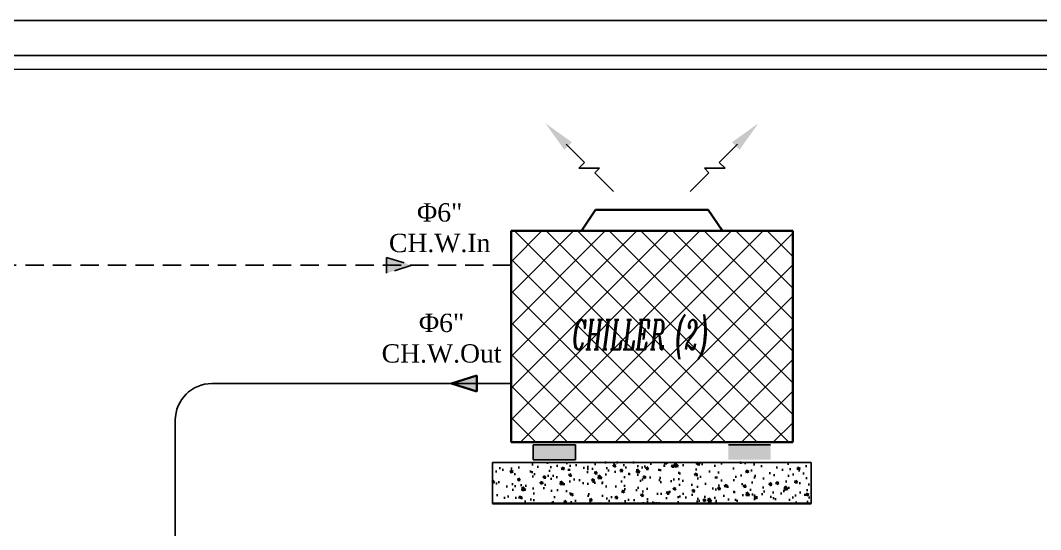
# Model space of a CAD drawing. Extents: x -641 to 2784, y 147 to 852.
# Drawn here: x -603.81 to -589.89, y 178.02 to 184.97 of the extents above; entities that cross this region are included whole.
import ezdxf

# ---------------------------------------------------------------- set-up
doc = ezdxf.new("R2010")
doc.units = 0
doc.header["$MEASUREMENT"] = 0
doc.linetypes.add('HIDDEN', pattern=[0.375, 0.25, -0.125])
for name, color, linetype in [('13_A-ELEV5', 9, 'Continuous'), ('15-AC-CH.WT PIPING (S)', 3, 'Continuous'), ('16-AC-CH.WT PIPING (R)', 3, 'HIDDEN'), ('AC-DEFFUSER', 4, 'Continuous'), ('CH.W.PIPING TEXT', 4, 'Continuous'), ('fram', 252, 'Continuous'), ('TXT', 7, 'Continuous'), ('WALL', 4, 'Continuous')]:
    doc.layers.add(name, color=color, linetype=linetype)
doc.layers.add('A-Handrail', color=2, linetype='Continuous', lineweight=30)
doc.layers.add('A.C.CHILLED WATER PIPING(S)', color=3, linetype='Continuous', lineweight=30)
doc.styles.add('AC', font='romans.shx', dxfattribs={"height": 0.2})
doc.styles.add('ITALICC', font='italicc.shx', dxfattribs={"width": 0.5, "height": 0.5})

# ---------------------------------------------------------------- blocks, each defined once
blk = doc.blocks.new('A$C24462F82')
at = {"layer": 'AC-DEFFUSER'}
for p, q in [((0.1680796990343083, 0.1680796737680197), (0.1032137119730692, 0.1032136867066669)), ((0.123995704358606, 0.0824316943211301), (0.050339536318063, 0.0823867523616713)), ((0.050339536318063, 0.0823867523616713), (0.0663631569730683, 0.066363131706666)), ((0.1032137119730692, 0.1032136867066669), (0.123995704358606, 0.0824316943211301)), ((0.0663631569730683, 0.066363131706666), (1.88977651e-08, -6.3689782e-09))]:
    blk.add_line(p, q, dxfattribs=at)
blk.add_solid([(0.1482485646398004, 0.1750812172342506), (0.1750812425005392, 0.1482485393736255), (0.2421629371520453, 0.2421629118863251)], dxfattribs=at)

msp = doc.modelspace()

# ---------------------------------------------------------------- hatches: boundary and pattern name
for points in [[(-596.2342221343074, 179.1789796296109), (-596.2342221343074, 178.9772956296403), (-596.8104621343896, 178.9772956296403), (-596.8104621343896, 179.1789796296109)], [(-593.5717733441502, 179.1789796296109), (-593.5717733441502, 178.9772956296403), (-594.1480133439995, 178.9772956296403), (-594.1480133439995, 179.1789796296109)]]:
    msp.add_hatch(color=256).paths.add_polyline_path(points)
at = {"layer": '13_A-ELEV5'}
h = msp.add_hatch(dxfattribs=at)
h.set_pattern_fill('ANSI37', color=9, scale=0.09604, style=0)
h.set_pattern_definition([(135, (-493.8152399690238, 97.82057102288326), (0.2156159494668703, 0.2156159494668703), []), (45, (-493.8152399690238, 97.82057102288326), (0.2156159494668703, -0.2156159494668703), [])])
h.paths.add_polyline_path([(-597.1119177392334, 182.0985956296392), (-593.2703177393064, 182.0985956296392), (-593.2703177393064, 179.2173956298104), (-597.1119177392334, 179.2173956298104)])
h.paths.add_polyline_path([(-593.8491014353581, 180.2835743223151), (-596.469621435122, 180.2835743223151), (-596.469621435122, 181.1479343220892), (-593.8491014353581, 181.1479343220892)], flags=24)
at = {"layer": '16-AC-CH.WT PIPING (R)'}
msp.add_hatch(color=6, dxfattribs=at).paths.add_polyline_path([(-598.8097184516687, 181.5224237251356), (-598.8097184516687, 181.7384237250341), (-598.4641184520174, 181.6304237252595)])
at = {"layer": 'A-Handrail'}
h = msp.add_hatch(dxfattribs=at)
h.set_pattern_fill('AR-CONC', color=254, scale=0.0019208, style=0)
h.set_pattern_definition([(130, (-493.8152399690238, 97.82057102288326), (-0.3499403122075244, -0.030615795503125), [0.03659124, -0.4025036400000002]), (185, (-493.8152399690238, 97.82057102288326), (0.0676944201340612, 0.3669815996480912), [0.029272992, -0.3220029119999999]), (79.54900000000009, (-493.8444015547515, 97.81801971998738), (-0.2822471571999745, 0.3363641339652166), [0.031097752, -0.342075272]), (133.8157999999999, (-493.8152399690238, 97.91814766261467), (-0.5206886217456032, -0.0807549034931823), [0.05488686, -0.6037554599999999]), (83.36440000000019, (-493.8586306490118, 97.91141813977828), (-0.4560060535627483, 0.4752550077536065), [0.04664662799999943, -0.5131129079999912]), (188.8159999999999, (-493.8152399690238, 97.91814766261467), (-0.4560067668474043, 0.475254166386636), [0.043909488, -0.483004368]), (159, (-493.8640282891805, 97.8937535025945), (-0.2912218611878041, -0.1964316079669973), [0.03659124, -0.4025036400000002]), (214, (-493.8640282891805, 97.8937535025945), (-0.1187093360501605, 0.3537882453277508), [0.029272992, -0.3220029119999999]), (108.5486, (-493.8882966368341, 97.87738425292281), (-0.4099303954712549, 0.1573574251010031), [0.03109775199999982, -0.3420752719999967]), (142.5, (-493.8152399690238, 97.82057102288326), (-0.0059325891237368, 0.1624133186675525), [0, -0.3180998464, 0, -0.326881744, 0, -0.32322262]), (172.5, (-493.8152399690238, 97.82057102288326), (-0.1283472077497952, 0.1924268481106439), [0, -0.1863713823999998, 0, -0.3107815983999997, 0, -0.1231905079999999]), (212.5, (-493.7064420155597, 97.82057102288326), (-0.2604424151965265, -0.0110037714611272), [0, -0.1219707999999996, 0, -0.3805488959999987, 0, -0.5049591119999974]), (222.5, (-493.6576536956358, 97.82057102288326), (-0.2845265316062634, 0.0488392039768261), [0, -0.1585620399999999, 0, -0.2527234975999999, 0, -0.3585941519999999])])
h.paths.add_polyline_path([(-593.0178184493793, 178.9388796297901), (-593.0178184493793, 178.3829340167178), (-597.3644170291604, 178.3829340167178), (-597.3644170291604, 178.9388796297901)])
at = {"layer": 'A.C.CHILLED WATER PIPING(S)'}
msp.add_hatch(color=256, dxfattribs=at).paths.add_polyline_path([(-597.5803962840894, 179.9097814160233), (-597.5803962840894, 180.1257814161547), (-597.9259962836243, 180.0177814161472)])

# ---------------------------------------------------------------- linework, layer by layer
for p, q in [((-596.8104621343896, 179.1789796296109), (-596.2342221343074, 179.1789796296109)), ((-596.8104621343896, 178.9772956296403), (-596.8104621343896, 179.1789796296109)), ((-596.2342221343074, 179.1789796296109), (-596.2342221343074, 178.9772956296403)), ((-593.5717733441502, 179.1789796296109), (-594.1480133439995, 179.1789796296109)), ((-596.2342221343074, 178.9772956296403), (-596.8104621343896, 178.9772956296403)), ((-593.0178184493793, 178.9388796297901), (-597.3644170291604, 178.9388796297901)), ((-597.3644170291604, 178.9388796297901), (-597.3644170291604, 178.3829340169506)), ((-593.0178184493793, 178.9388796297901), (-593.0178184493793, 178.3829340169506))]:
    msp.add_line(p, q)
at = {"layer": '15-AC-CH.WT PIPING (S)'}
for p, q in [((-597.1119177392334, 180.0177814161472), (-601.1928861839051, 180.0177814161472)), ((-601.6928861839051, 179.5177814161472), (-601.6928861839053, 174.0441205977003))]:
    msp.add_line(p, q, dxfattribs=at)
msp.add_arc((-601.1928861839051, 179.5177814161472), 0.5, 90, 179.9999999999984, dxfattribs=at)
at = {"layer": '16-AC-CH.WT PIPING (R)', "color": 105}
msp.add_line((-597.1119177392334, 181.6304237252595), (-617.8204315503708, 181.6304237252595), dxfattribs=at)
at = {"layer": '16-AC-CH.WT PIPING (R)', "color": 6}
for p, q in [((-598.8097184516687, 181.5224237251356), (-598.8097184516687, 181.7384237250341)), ((-598.8097184516687, 181.7384237250341), (-598.4641184520174, 181.6304237252595)), ((-598.4641184520174, 181.6304237252595), (-598.8097184516687, 181.5224237251356))]:
    msp.add_line(p, q, dxfattribs=at)
at = {"layer": 'A-Handrail', "color": 1}
for p, q in [((-595.9594377393018, 182.3867156297967), (-596.1515177392516, 182.0985956296392)), ((-594.4227977392379, 182.3867156297967), (-595.9594377393018, 182.3867156297967)), ((-594.4227977392379, 182.3867156297967), (-594.2307177392881, 182.0985956296392)), ((-597.1119177392334, 182.0985956296392), (-597.1119177392334, 179.2173956298104)), ((-593.2703177393064, 182.0985956296392), (-597.1119177392334, 182.0985956296392)), ((-593.2703177393064, 179.2173956298104), (-593.2703177393064, 182.0985956296392)), ((-597.1119177392334, 179.2173956298104), (-593.2703177393064, 179.2173956298104))]:
    msp.add_line(p, q, dxfattribs=at)
at = {"layer": 'A-Handrail', "color": 254}
msp.add_line((-597.3644170291604, 178.3829340169506), (-593.0178184493793, 178.3829340169506), dxfattribs=at)
at = {"layer": 'A.C.CHILLED WATER PIPING(S)'}
for p, q in [((-597.5803962840894, 180.1257814161547), (-597.9259962836243, 180.0177814161472)), ((-597.5803962840894, 179.9097814160233), (-597.5803962840894, 180.1257814161547)), ((-597.9259962836243, 180.0177814161472), (-597.5803962840894, 179.9097814160233))]:
    msp.add_line(p, q, dxfattribs=at)
at = {"layer": 'fram'}
msp.add_line((-576.8425301833877, 184.4949609476143), (-640.888726348468, 184.4949609476143), dxfattribs=at)
for points in [[(-641.3656282659176, 184.9718628650862), (-576.3656282659176, 184.9718628650862), (-576.3656282659176, 146.9718628650862), (-641.3656282659174, 146.9718628650862)], [(-584.4192323727877, 184.4949609476143), (-640.888726348468, 184.4949609476143), (-640.888726348468, 147.4487647825131), (-584.4192323727877, 147.4487647825131)]]:
    msp.add_lwpolyline(points, close=True, dxfattribs=at)
at = {"layer": 'WALL', "color": 252, "linetype": 'Continuous'}
msp.add_lwpolyline([(-584.6112323741415, 184.302961000801, 0.0192, 0.0192, 0), (-640.696726348468, 184.3029609478437, 0.0192, 0.0192, 0), (-640.696726348468, 147.6407647827426, 0.0192, 0.0192, 0), (-584.6112326310329, 147.6407648356998, 0.0192, 0.0192, 0)], format="xyseb", close=True, dxfattribs=at)
at = {"layer": 'WALL', "linetype": 'Continuous'}
msp.add_lwpolyline([(-584.6112323741415, 184.302961000801, 0.0192, 0.0192, 0), (-640.696726348468, 184.3029609478437, 0.0192, 0.0192, 0), (-640.696726348468, 147.6407647827425, 0.0192, 0.0192, 0), (-584.6112326310326, 147.6407648356998, 0.0192, 0.0192, 0)], format="xyseb", close=True, dxfattribs=at)

# ---------------------------------------------------------------- block references
at = {"yscale": 3.8416000000434}
for p, xscale, zscale in [((-595.7133686208049, 182.637204697665), -3.841600000043286, 3.841599999999998), ((-594.6688668576185, 182.637204697665), 3.8416000000434, 3.841599999996844)]:
    msp.add_blockref('A$C24462F82', p, dxfattribs=dict(at, xscale=xscale, zscale=zscale))

# ---------------------------------------------------------------- texts
at = {"layer": 'CH.W.PIPING TEXT', "char_height": 0.25, "width": 5.784485296199134, "attachment_point": 2, "style": 'AC'}
for s, insert in [('{\\fTimes New Roman|b0|i0|c178|p18;\\C1;Φ\\fTimes New Roman|b0|i0|c0|p18;6"\\PCH.W.In\\C256; }', (-598.0864692299742, 182.4772345153876)), ('{\\fTimes New Roman|b0|i0|c178|p18;\\C85;Φ\\fTimes New Roman|b0|i0|c0|p18;6"\\PCH.W.Out }', (-598.0604928669775, 180.9700911060629))]:
    msp.add_mtext(s, dxfattribs=dict(at, insert=insert))
at = {"layer": 'TXT', "color": 4, "style": 'ITALICC', "width": 0.5}
msp.add_text('CHILLER (2)', height=0.4018188784132772, dxfattribs=at).set_placement((-596.2717398710897, 180.4826052316532, -0.0043914847868474))

doc.saveas('drawing.dxf')
